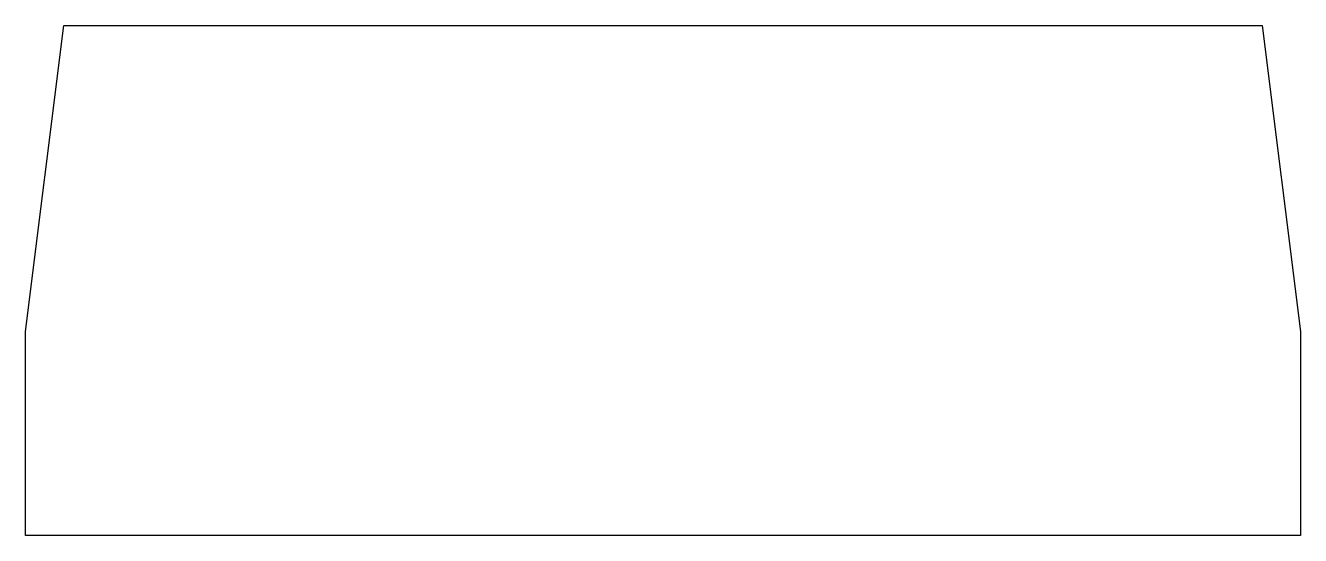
# Model space of a CAD drawing. Header units: metres. Extents: x -0.5 to 0, y -0.08 to 0.12.
import ezdxf

# ---------------------------------------------------------------- set-up
doc = ezdxf.new("R2010")
doc.units = ezdxf.units.M

msp = doc.modelspace()

# ---------------------------------------------------------------- linework, layer by layer
msp.add_lwpolyline([(-0.5, 0), (-0.485, 0.12), (-0.015, 0.12), (0, 0), (0, -0.08), (-0.5, -0.08)], close=True)

doc.saveas('drawing.dxf')
